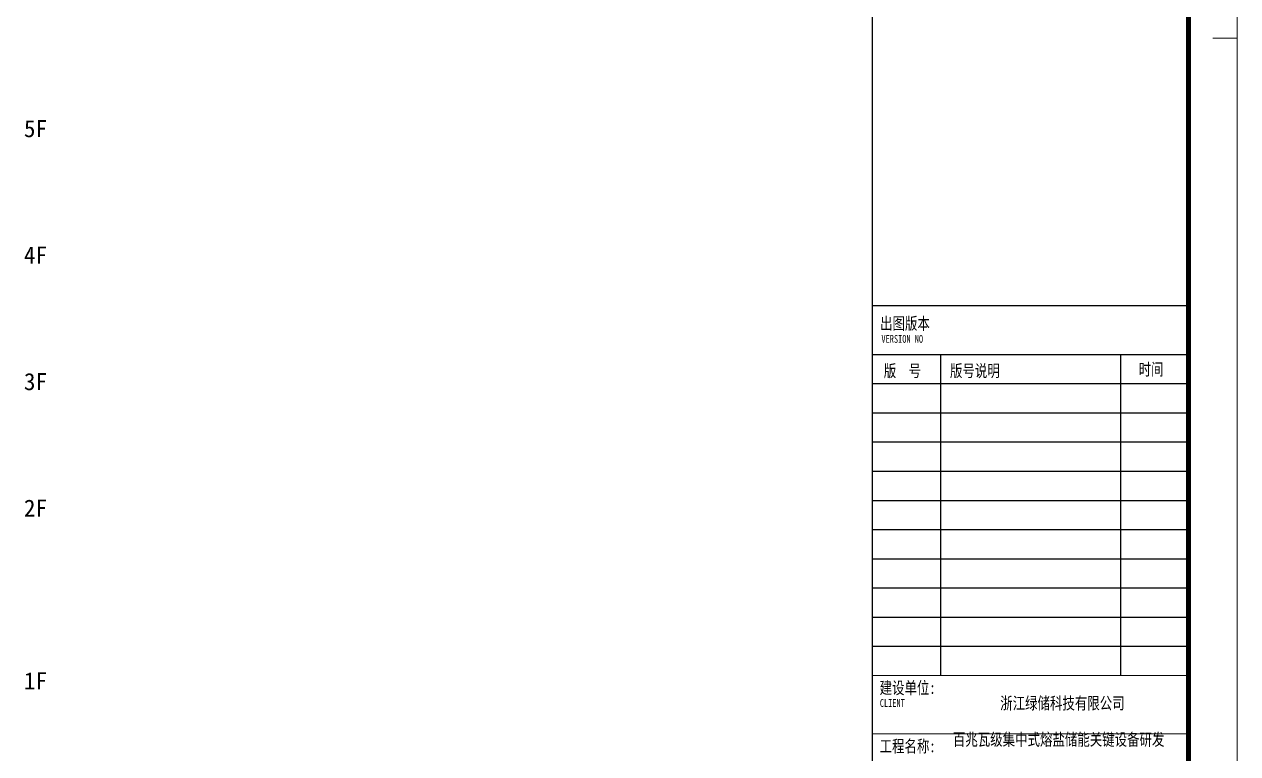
# Model space of a CAD drawing. Extents: x 1738711 to 2346805, y 1189731 to 2516152.
# Drawn here: x 2226666 to 2264082, y 1773397 to 1795889 of the extents above; entities that cross this region are included whole.
import ezdxf
from ezdxf.enums import TextEntityAlignment as Align

# ---------------------------------------------------------------- set-up
doc = ezdxf.new("R2010")
doc.units = 0
doc.header["$LTSCALE"] = 1000
doc.header["$MEASUREMENT"] = 0
doc.layers.add('TK', color=4, linetype='Continuous')
doc.styles.add('STW', font='simhei_0.ttf')
doc.styles.add('宋体', font='SIMSUN.TTF', dxfattribs={"width": 0.75})

# ---------------------------------------------------------------- blocks, each defined once
blk = doc.blocks.new('hjashrtahreahe')
at = {"const_width": 25}
blk.add_lwpolyline([(84100, 29700), (83600, 29700)], dxfattribs=at)
at = {"layer": 'TK', "color": 7}
for p, q in [((78001, 23200), (78001, 16600)), ((81701, 23200), (81701, 16600))]:
    blk.add_line(p, q, dxfattribs=at)
at = {"layer": 'TK', "color": 7, "const_width": 25}
for points in [[(0, 59400), (84100, 59400), (84100, 0), (0, 0)], [(76600, 24200), (83100, 24200), (83100, 16600), (76600, 16600)], [(76600, 16600), (83100, 16600), (83100, 11800), (76600, 11800)]]:
    blk.add_lwpolyline(points, close=True, dxfattribs=at)
at = {"layer": 'TK', "color": 3, "const_width": 100}
blk.add_lwpolyline([(2500, 1000), (2500, 58400), (83100, 58400), (83100, 1000)], close=True, dxfattribs=at)
at = {"layer": 'TK', "color": 7, "const_width": 25}
for points in [[(76600, 58400), (76600, 1000)], [(76600, 16600), (83100, 16600)], [(76600, 15400), (83100, 15400)]]:
    blk.add_lwpolyline(points, dxfattribs=at)
at = {"layer": 'TK', "color": 7}
for points in [[(76600, 23200), (83100, 23200)], [(76600, 22600), (83100, 22600)], [(76600, 22000), (83100, 22000)], [(76600, 21400), (83100, 21400)], [(76600, 20800), (83100, 20800)], [(76600, 20200), (83100, 20200)], [(76600, 19600), (83100, 19600)], [(76600, 19000), (83100, 19000)], [(76600, 18400), (83100, 18400)], [(76600, 17800), (83100, 17800)], [(76600, 17200), (83100, 17200)]]:
    blk.add_lwpolyline(points, dxfattribs=at)
at = {"layer": 'TK', "color": 7, "style": '宋体', "width": 0.75}
for s, height, p in [('出图版本', 250, (76761, 23712)), ('VERSION NO', 160, (76788, 23439)), ('版  号', 250, (76837, 22739)), ('版号说明', 250, (78198, 22739)), ('时间', 250, (82075, 22769)), ('建设单位:', 250, (76751, 16222)), ('CLIENT', 160, (76755, 15954)), ('工程名称:', 250, (76751, 15022))]:
    blk.add_text(s, height=height, dxfattribs=at).set_placement(p)
at = {"layer": 'TK', "style": '宋体', "width": 0.75}
for tag, height, p in [('项目负责人', 350, (6003, 57089)), ('专业负责人', 350, (6003, 56224)), ('设计人', 350, (6003, 55419)), ('版号1', 250, (77304, 22193)), ('时间1', 250, (82405, 22193)), ('版号2', 250, (77304, 21593)), ('时间2', 250, (82405, 21593)), ('版号3', 250, (77304, 20993)), ('时间3', 250, (82405, 20993)), ('建筑会签', 0.0001, (78978, 2403)), ('电气会签', 0.0001, (82128, 2403)), ('结构会签', 0.0001, (78978, 1803)), ('暖通会签', 0.0001, (82128, 1803)), ('给排水会签', 0.0001, (78978, 1250)), ('智能化会签', 0.0001, (82128, 1250))]:
    blk.add_attdef(tag, text='', height=height, dxfattribs=at).set_placement(p, align=Align.CENTER)
for tag, p in [('合作设计单位', (80816, 48986)), ('版号说明1', (79854, 22318)), ('版号说明2', (79854, 21718)), ('版号说明3', (79854, 21118)), ('浙江绿储科技有限公司', (80545, 16036)), ('百兆瓦级集中式熔盐储能关键', (80545, 14953)), ('设备研发及制造基地项目', (80545, 14603)), ('1#研发楼', (80545, 13636)), ('图名', (80545, 12436)), ('工程编号', (78978, 11461)), ('子项编号', (82128, 11461)), ('建筑', (78978, 10711)), ('图号', (82128, 10711)), ('施工图', (78978, 9961)), ('2023.03', (82128, 9961)), ('审定', (79353, 8461)), ('审核', (79353, 7711)), ('工程负责', (79353, 6961)), ('专业负责', (79353, 6211)), ('设计', (79353, 5461)), ('制图', (79353, 4711)), ('校对', (79353, 3961))]:
    blk.add_attdef(tag, text='', height=250, dxfattribs=at).set_placement(p, align=Align.MIDDLE_CENTER)

msp = doc.modelspace()

# ---------------------------------------------------------------- block references
ref = msp.add_blockref('hjashrtahreahe', (2137913.5, 1750909.1), dxfattribs=dict(xscale=1.5, yscale=1.5, zscale=1.5))
ref.add_attrib('建设单位_001', '浙江绿储科技有限公司', (2256757.7, 1774768.1), dxfattribs={"layer": 'TK', "height": 375, "style": '宋体', "width": 0.75})
ref.add_attrib('工程名称_001', '百兆瓦级集中式熔盐储能关键设备研发', (2255299.7, 1773649.5), dxfattribs={"layer": 'TK', "height": 375, "style": '宋体', "width": 0.75})

# ---------------------------------------------------------------- texts
at = {"style": 'STW'}
for s, p in [('5F', (2226654.6, 1792408.1)), ('4F', (2226654.6, 1788508.1)), ('3F', (2226654.6, 1784608.1)), ('2F', (2226654.6, 1780708.1)), ('1F', (2226654.6, 1775381.9))]:
    msp.add_text(s, height=525.74, dxfattribs=at).set_placement(p)

doc.saveas('drawing.dxf')
